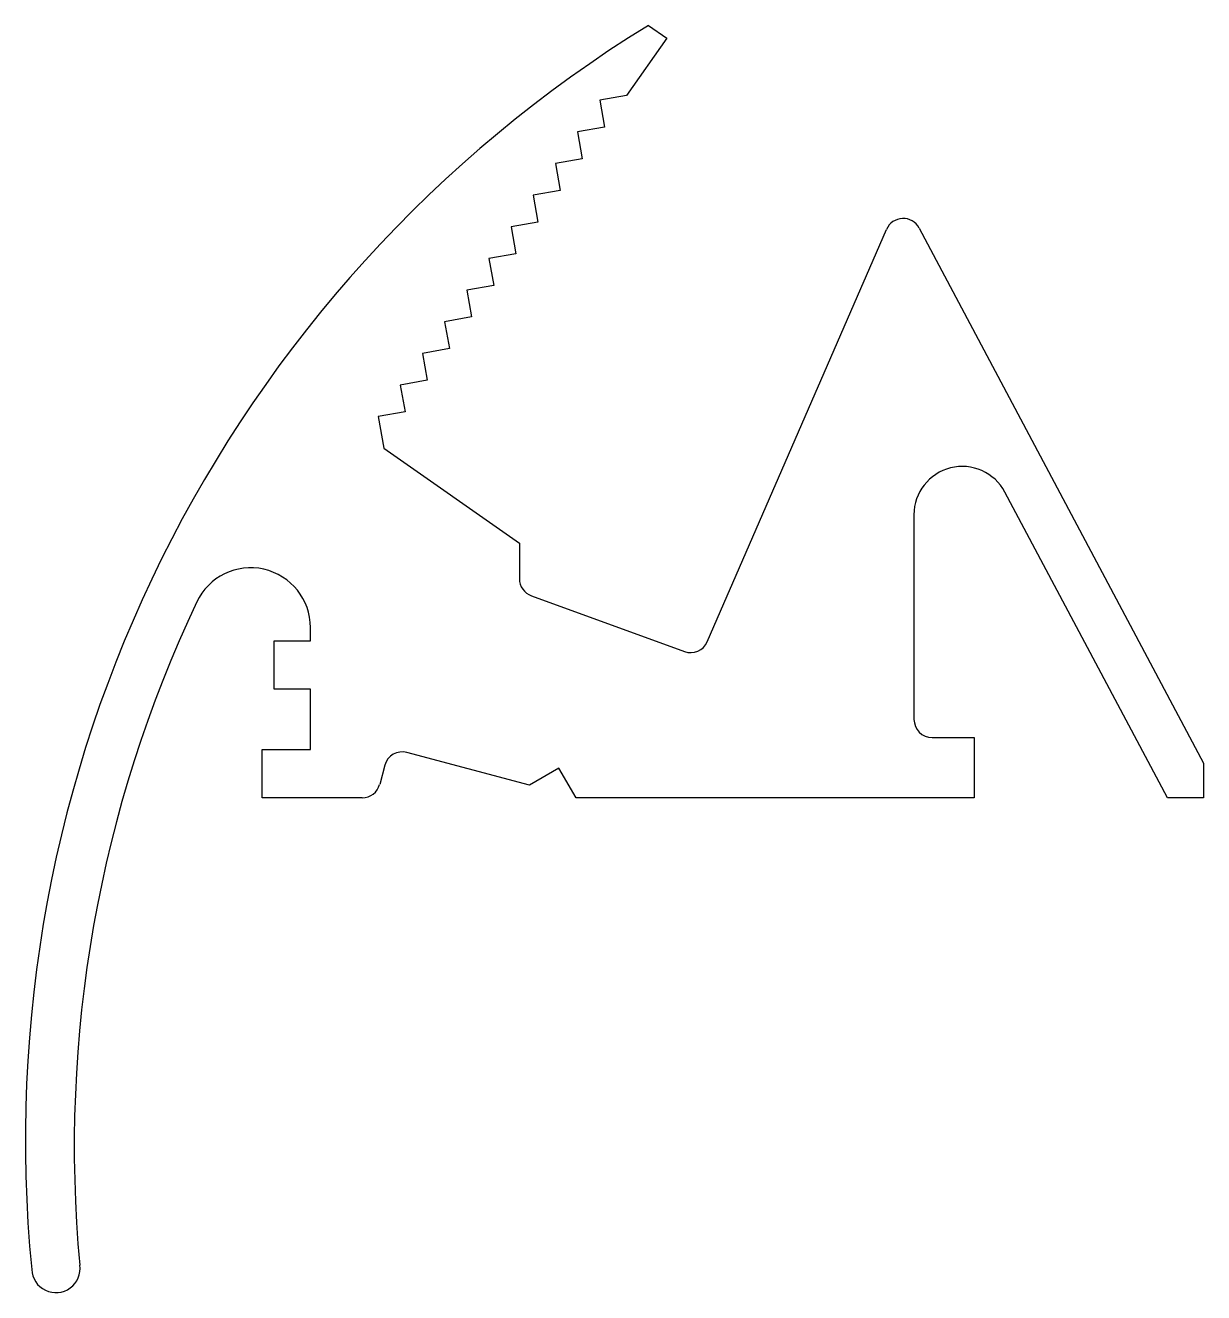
# Model space of a CAD drawing. Extents: x 1558.9 to 1607.7, y 197.4 to 249.9.
import ezdxf

# ---------------------------------------------------------------- set-up
doc = ezdxf.new("R2010")
doc.units = 0
doc.header["$LTSCALE"] = 15
doc.layers.get('0').update_dxf_attribs({"linetype": 'CONTINUOUS'})

msp = doc.modelspace()

# ---------------------------------------------------------------- linework, layer by layer
for p, q in [((1584.661, 249.852), (1585.42, 249.321)), ((1585.42, 249.321), (1583.756, 246.945)), ((1583.756, 246.945), (1582.642, 246.749)), ((1582.642, 246.749), (1582.839, 245.635)), ((1582.839, 245.635), (1581.725, 245.438)), ((1581.725, 245.438), (1581.921, 244.324)), ((1581.921, 244.324), (1580.807, 244.128)), ((1580.807, 244.128), (1581.003, 243.014)), ((1581.003, 243.014), (1579.889, 242.817)), ((1579.889, 242.817), (1580.086, 241.703)), ((1580.086, 241.703), (1578.972, 241.507)), ((1578.972, 241.507), (1579.168, 240.393)), ((1587.099, 224.322), (1594.525, 241.402)), ((1595.875, 241.455), (1607.658, 219.294)), ((1579.168, 240.393), (1578.054, 240.196)), ((1578.054, 240.196), (1578.251, 239.082)), ((1578.251, 239.082), (1577.136, 238.886)), ((1577.136, 238.886), (1577.333, 237.772)), ((1577.333, 237.772), (1576.219, 237.575)), ((1576.219, 237.575), (1576.415, 236.461)), ((1576.415, 236.461), (1575.301, 236.265)), ((1575.301, 236.265), (1575.498, 235.151)), ((1575.498, 235.151), (1574.384, 234.954)), ((1574.384, 234.954), (1574.58, 233.84)), ((1574.58, 233.84), (1573.466, 233.644)), ((1573.466, 233.644), (1573.696, 232.342)), ((1573.696, 232.342), (1579.318, 228.404)), ((1606.159, 217.855), (1599.425, 230.519)), ((1595.66, 229.58), (1595.66, 221.105)), ((1579.318, 228.404), (1579.318, 226.93)), ((1579.812, 226.225), (1586.155, 223.916)), ((1570.662, 224.354), (1570.662, 224.908)), ((1569.162, 224.354), (1570.662, 224.354)), ((1569.162, 222.355), (1569.162, 224.354)), ((1570.662, 222.355), (1569.162, 222.355)), ((1570.662, 219.855), (1570.662, 222.355)), ((1596.41, 220.355), (1598.159, 220.355)), ((1598.159, 220.355), (1598.159, 217.855)), ((1568.662, 219.855), (1570.662, 219.855)), ((1568.662, 217.855), (1568.662, 219.855)), ((1579.729, 218.373), (1574.659, 219.731)), ((1573.74, 219.201), (1573.529, 218.411)), ((1580.954, 219.08), (1579.729, 218.373)), ((1581.661, 217.855), (1580.954, 219.08)), ((1607.658, 219.294), (1607.658, 217.855)), ((1572.804, 217.855), (1568.662, 217.855)), ((1598.159, 217.855), (1581.661, 217.855)), ((1607.658, 217.855), (1606.159, 217.855))]:
    msp.add_line(p, q)
for centre, radius, start, end in [((1613.085, 203.665), 54.232, 121.6087, 185.6609), ((1595.213, 241.103), 0.75, 28, 156.5), ((1597.659, 229.58), 2, 28, 180), ((1568.187, 224.908), 2.475, 0, 154.6673), ((1580.068, 226.93), 0.75, 180, 250), ((1613.608, 203.406), 52.729, 154.6673, 185.3363), ((1586.411, 224.621), 0.75, 250, 336.5), ((1596.41, 221.105), 0.75, 180, 270), ((1574.465, 219.007), 0.75, 75, 165), ((1572.804, 218.605), 0.75, 270, 345), ((1560.117, 198.358), 1.001, 182.4298, 8.2429)]:
    msp.add_arc(centre, radius, start, end)

doc.saveas('drawing.dxf')
